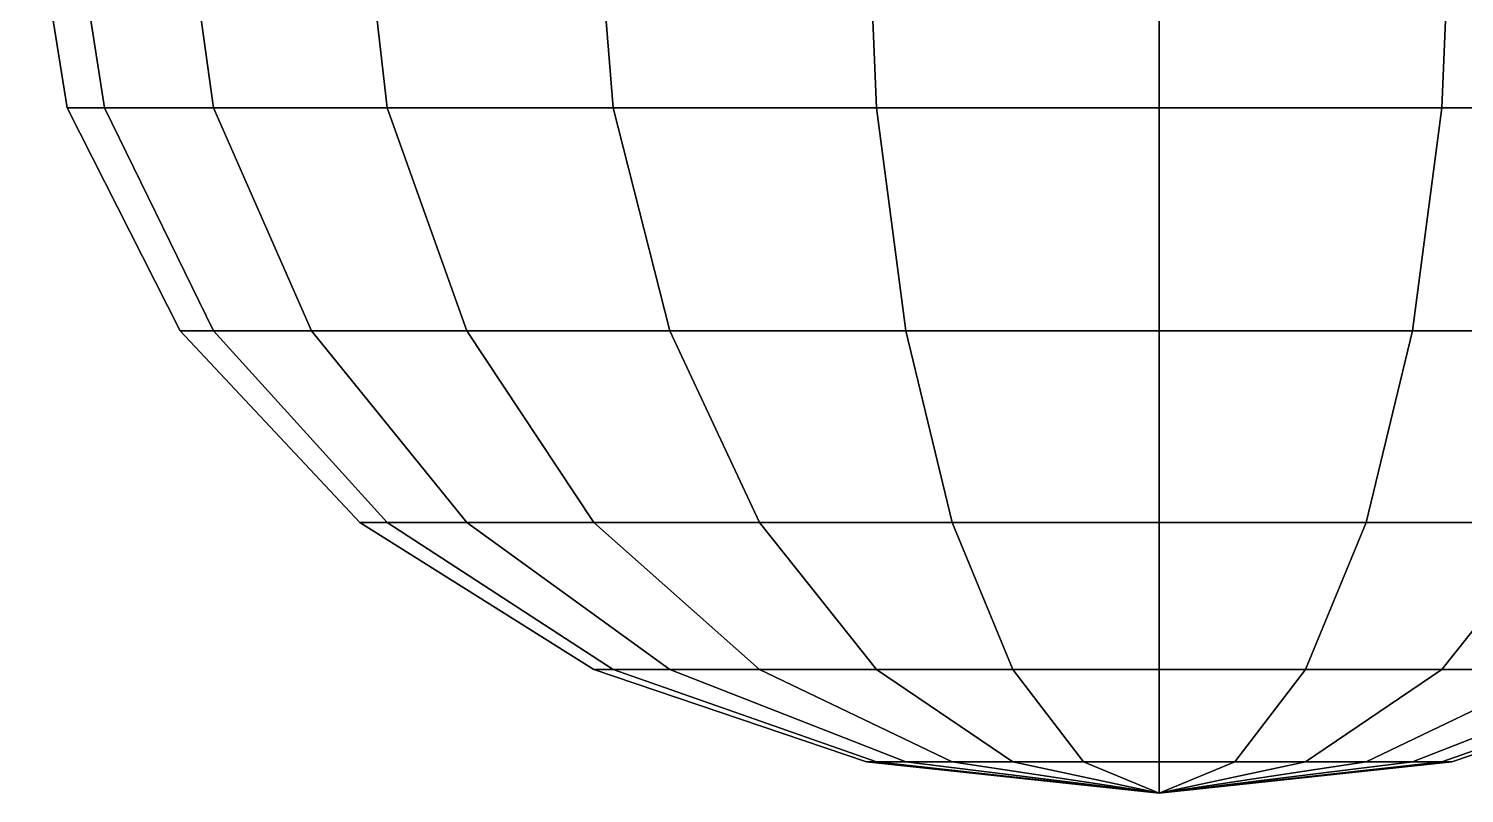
# Model space of a CAD drawing. Extents: x -8682 to 17201, y -9368 to 11808.
# Drawn here: x -8682 to 7752, y -9368 to -616 of the extents above; entities that cross this region are included whole.
import ezdxf

# ---------------------------------------------------------------- set-up
doc = ezdxf.new("R2010")
doc.units = 0

msp = doc.modelspace()

# ---------------------------------------------------------------- linework, layer by layer
for points in [[(-8241.246094, -1520.684937, -2353.055908), (-7815.291504, -1520.684937, -5367.90918), (-8241.246094, 1219.657227, -5474.261719), (-8682.227539, 1219.657227, -2353.055908)], [(-7815.291504, -1520.684937, 661.796997), (-8241.246094, -1520.684937, -2353.055908), (-8682.227539, 1219.657227, -2353.055908), (-8241.246094, 1219.657227, 768.149475)], [(-7815.291504, -1520.684937, -5367.90918), (-6566.453613, -1520.684937, -8177.304688), (-6948.354492, 1219.657227, -8382.761719), (-8241.246094, 1219.657227, -5474.261719)], [(-6566.453613, -1520.684937, 3471.192627), (-7815.291504, -1520.684937, 661.796997), (-8241.246094, 1219.657227, 768.149475), (-6948.354492, 1219.657227, 3676.649902)], [(-6566.453613, -1520.684937, -8177.304688), (-4579.839355, -1520.684937, -10589.787109), (-4891.660156, 1219.657227, -10880.347656), (-6948.354492, 1219.657227, -8382.761719)], [(-4579.839355, -1520.684937, 5883.675781), (-6566.453613, -1520.684937, 3471.192627), (-6948.354492, 1219.657227, 3676.649902), (-4891.660156, 1219.657227, 6174.23584)], [(-4579.839355, -1520.684937, -10589.787109), (-1990.83313, -1520.684937, -12440.950195), (-2211.323975, 1219.657227, -12796.813477), (-4891.660156, 1219.657227, -10880.347656)], [(-1990.83313, -1520.684937, 7734.838867), (-4579.839355, -1520.684937, 5883.675781), (-4891.660156, 1219.657227, 6174.23584), (-2211.323975, 1219.657227, 8090.701172)], [(-1990.83313, -1520.684937, -12440.950195), (1024.128052, -1520.684937, -13604.640625), (909.993652, 1219.657227, -14001.553711), (-2211.323975, 1219.657227, -12796.813477)], [(1024.128052, -1520.684937, 8898.529297), (-1990.83313, -1520.684937, 7734.838867), (-2211.323975, 1219.657227, 8090.701172), (909.993652, 1219.657227, 9295.441406)], [(1024.128052, -1520.684937, -13604.640625), (4259.580078, -1520.684937, -14001.553711), (4259.580078, 1219.657227, -14412.467773), (909.993652, 1219.657227, -14001.553711)], [(4259.580078, -1520.684937, 9295.441406), (1024.128052, -1520.684937, 8898.529297), (909.993652, 1219.657227, 9295.441406), (4259.580078, 1219.657227, 9706.356445)], [(7495.032227, -1520.684937, -13604.640625), (7609.166504, 1219.657227, -14001.553711), (4259.580078, 1219.657227, -14412.467773), (4259.580078, -1520.684937, -14001.553711)], [(4259.580078, -1520.684937, 9295.441406), (4259.580078, 1219.657227, 9706.356445), (7609.166504, 1219.657227, 9295.441406), (7495.032227, -1520.684937, 8898.529297)], [(10509.993164, -1520.684937, -12440.950195), (10730.483398, 1219.657227, -12796.813477), (7609.166504, 1219.657227, -14001.553711), (7495.032227, -1520.684937, -13604.640625)], [(7495.032227, -1520.684937, 8898.529297), (7609.166504, 1219.657227, 9295.441406), (10730.483398, 1219.657227, 8090.701172), (10509.993164, -1520.684937, 7734.838867)], [(-6948.354492, -4074.277832, -2353.055908), (-6566.453613, -4074.277832, -5056.099121), (-7815.291504, -1520.684937, -5367.90918), (-8241.246094, -1520.684937, -2353.055908)], [(-6566.453613, -4074.277832, 349.987183), (-6948.354492, -4074.277832, -2353.055908), (-8241.246094, -1520.684937, -2353.055908), (-7815.291504, -1520.684937, 661.796997)], [(-6566.453613, -4074.277832, -5056.099121), (-5446.776367, -4074.277832, -7574.934082), (-6566.453613, -1520.684937, -8177.304688), (-7815.291504, -1520.684937, -5367.90918)], [(-5446.776367, -4074.277832, 2868.82251), (-6566.453613, -4074.277832, 349.987183), (-7815.291504, -1520.684937, 661.796997), (-6566.453613, -1520.684937, 3471.192627)], [(-5446.776367, -4074.277832, -7574.934082), (-3665.626709, -4074.277832, -9737.907227), (-4579.839355, -1520.684937, -10589.787109), (-6566.453613, -1520.684937, -8177.304688)], [(-3665.626709, -4074.277832, 5031.79541), (-5446.776367, -4074.277832, 2868.82251), (-6566.453613, -1520.684937, 3471.192627), (-4579.839355, -1520.684937, 5883.675781)], [(-3665.626709, -4074.277832, -9737.907227), (-1344.387207, -4074.277832, -11397.615234), (-1990.83313, -1520.684937, -12440.950195), (-4579.839355, -1520.684937, -10589.787109)], [(-1344.387207, -4074.277832, 6691.503418), (-3665.626709, -4074.277832, 5031.79541), (-4579.839355, -1520.684937, 5883.675781), (-1990.83313, -1520.684937, 7734.838867)], [(-1344.387207, -4074.277832, -11397.615234), (1358.753174, -4074.277832, -12440.950195), (1024.128052, -1520.684937, -13604.640625), (-1990.83313, -1520.684937, -12440.950195)], [(1358.753174, -4074.277832, 7734.838867), (-1344.387207, -4074.277832, 6691.503418), (-1990.83313, -1520.684937, 7734.838867), (1024.128052, -1520.684937, 8898.529297)], [(1358.753174, -4074.277832, -12440.950195), (4259.580078, -4074.277832, -12796.813477), (4259.580078, -1520.684937, -14001.553711), (1024.128052, -1520.684937, -13604.640625)], [(4259.580078, -4074.277832, 8090.701172), (1358.753174, -4074.277832, 7734.838867), (1024.128052, -1520.684937, 8898.529297), (4259.580078, -1520.684937, 9295.441406)], [(7160.406738, -4074.277832, -12440.950195), (7495.032227, -1520.684937, -13604.640625), (4259.580078, -1520.684937, -14001.553711), (4259.580078, -4074.277832, -12796.813477)], [(4259.580078, -4074.277832, 8090.701172), (4259.580078, -1520.684937, 9295.441406), (7495.032227, -1520.684937, 8898.529297), (7160.406738, -4074.277832, 7734.838867)], [(9863.546875, -4074.277832, -11397.615234), (10509.993164, -1520.684937, -12440.950195), (7495.032227, -1520.684937, -13604.640625), (7160.406738, -4074.277832, -12440.950195)], [(7160.406738, -4074.277832, 7734.838867), (7495.032227, -1520.684937, 8898.529297), (10509.993164, -1520.684937, 7734.838867), (9863.546875, -4074.277832, 6691.503418)], [(-4891.660156, -6267.09668, -2353.055908), (-4579.839355, -6267.09668, -4560.081543), (-6566.453613, -4074.277832, -5056.099121), (-6948.354492, -4074.277832, -2353.055908)], [(-4579.839355, -6267.09668, -146.03035), (-4891.660156, -6267.09668, -2353.055908), (-6948.354492, -4074.277832, -2353.055908), (-6566.453613, -4074.277832, 349.987183)], [(-4579.839355, -6267.09668, -4560.081543), (-3665.626709, -6267.09668, -6616.702148), (-5446.776367, -4074.277832, -7574.934082), (-6566.453613, -4074.277832, -5056.099121)], [(-3665.626709, -6267.09668, 1910.589966), (-4579.839355, -6267.09668, -146.03035), (-6566.453613, -4074.277832, 349.987183), (-5446.776367, -4074.277832, 2868.82251)], [(-3665.626709, -6267.09668, -6616.702148), (-2211.323975, -6267.09668, -8382.761719), (-3665.626709, -4074.277832, -9737.907227), (-5446.776367, -4074.277832, -7574.934082)], [(-2211.323975, -6267.09668, 3676.649902), (-3665.626709, -6267.09668, 1910.589966), (-5446.776367, -4074.277832, 2868.82251), (-3665.626709, -4074.277832, 5031.79541)], [(-2211.323975, -6267.09668, -8382.761719), (-316.040009, -6267.09668, -9737.907227), (-1344.387207, -4074.277832, -11397.615234), (-3665.626709, -4074.277832, -9737.907227)], [(-316.040009, -6267.09668, 5031.79541), (-2211.323975, -6267.09668, 3676.649902), (-3665.626709, -4074.277832, 5031.79541), (-1344.387207, -4074.277832, 6691.503418)], [(-316.040009, -6267.09668, -9737.907227), (1891.064575, -6267.09668, -10589.787109), (1358.753174, -4074.277832, -12440.950195), (-1344.387207, -4074.277832, -11397.615234)], [(1891.064575, -6267.09668, 5883.675781), (-316.040009, -6267.09668, 5031.79541), (-1344.387207, -4074.277832, 6691.503418), (1358.753174, -4074.277832, 7734.838867)], [(1891.064575, -6267.09668, -10589.787109), (4259.580078, -6267.09668, -10880.347656), (4259.580078, -4074.277832, -12796.813477), (1358.753174, -4074.277832, -12440.950195)], [(4259.580078, -6267.09668, 6174.23584), (1891.064575, -6267.09668, 5883.675781), (1358.753174, -4074.277832, 7734.838867), (4259.580078, -4074.277832, 8090.701172)], [(6628.095215, -6267.09668, -10589.787109), (7160.406738, -4074.277832, -12440.950195), (4259.580078, -4074.277832, -12796.813477), (4259.580078, -6267.09668, -10880.347656)], [(4259.580078, -6267.09668, 6174.23584), (4259.580078, -4074.277832, 8090.701172), (7160.406738, -4074.277832, 7734.838867), (6628.095215, -6267.09668, 5883.675781)], [(8835.200195, -6267.09668, -9737.907227), (9863.546875, -4074.277832, -11397.615234), (7160.406738, -4074.277832, -12440.950195), (6628.095215, -6267.09668, -10589.787109)], [(6628.095215, -6267.09668, 5883.675781), (7160.406738, -4074.277832, 7734.838867), (9863.546875, -4074.277832, 6691.503418), (8835.200195, -6267.09668, 5031.79541)], [(-2211.323975, -7949.706543, -2353.055908), (-1990.83313, -7949.706543, -3913.658691), (-4579.839355, -6267.09668, -4560.081543), (-4891.660156, -6267.09668, -2353.055908)], [(-1990.83313, -7949.706543, -792.453247), (-2211.323975, -7949.706543, -2353.055908), (-4891.660156, -6267.09668, -2353.055908), (-4579.839355, -6267.09668, -146.03035)], [(-1990.83313, -7949.706543, -3913.658691), (-1344.387207, -7949.706543, -5367.90918), (-3665.626709, -6267.09668, -6616.702148), (-4579.839355, -6267.09668, -4560.081543)], [(-1344.387207, -7949.706543, 661.796997), (-1990.83313, -7949.706543, -792.453247), (-4579.839355, -6267.09668, -146.03035), (-3665.626709, -6267.09668, 1910.589966)], [(-1344.387207, -7949.706543, -5367.90918), (-316.040009, -7949.706543, -6616.702148), (-2211.323975, -6267.09668, -8382.761719), (-3665.626709, -6267.09668, -6616.702148)], [(-316.040009, -7949.706543, 1910.589966), (-1344.387207, -7949.706543, 661.796997), (-3665.626709, -6267.09668, 1910.589966), (-2211.323975, -6267.09668, 3676.649902)], [(-316.040009, -7949.706543, -6616.702148), (1024.128052, -7949.706543, -7574.934082), (-316.040009, -6267.09668, -9737.907227), (-2211.323975, -6267.09668, -8382.761719)], [(1024.128052, -7949.706543, 2868.82251), (-316.040009, -7949.706543, 1910.589966), (-2211.323975, -6267.09668, 3676.649902), (-316.040009, -6267.09668, 5031.79541)], [(1024.128052, -7949.706543, -7574.934082), (2584.786865, -7949.706543, -8177.304688), (1891.064575, -6267.09668, -10589.787109), (-316.040009, -6267.09668, -9737.907227)], [(2584.786865, -7949.706543, 3471.192627), (1024.128052, -7949.706543, 2868.82251), (-316.040009, -6267.09668, 5031.79541), (1891.064575, -6267.09668, 5883.675781)], [(2584.786865, -7949.706543, -8177.304688), (4259.580078, -7949.706543, -8382.761719), (4259.580078, -6267.09668, -10880.347656), (1891.064575, -6267.09668, -10589.787109)], [(4259.580078, -7949.706543, 3676.649902), (2584.786865, -7949.706543, 3471.192627), (1891.064575, -6267.09668, 5883.675781), (4259.580078, -6267.09668, 6174.23584)], [(5934.373047, -7949.706543, -8177.304688), (6628.095215, -6267.09668, -10589.787109), (4259.580078, -6267.09668, -10880.347656), (4259.580078, -7949.706543, -8382.761719)], [(4259.580078, -7949.706543, 3676.649902), (4259.580078, -6267.09668, 6174.23584), (6628.095215, -6267.09668, 5883.675781), (5934.373047, -7949.706543, 3471.192627)], [(7495.032227, -7949.706543, -7574.934082), (8835.200195, -6267.09668, -9737.907227), (6628.095215, -6267.09668, -10589.787109), (5934.373047, -7949.706543, -8177.304688)], [(5934.373047, -7949.706543, 3471.192627), (6628.095215, -6267.09668, 5883.675781), (8835.200195, -6267.09668, 5031.79541), (7495.032227, -7949.706543, 2868.82251)], [(8835.200195, -7949.706543, -6616.702148), (10730.483398, -6267.09668, -8382.761719), (8835.200195, -6267.09668, -9737.907227), (7495.032227, -7949.706543, -7574.934082)], [(7495.032227, -7949.706543, 2868.82251), (8835.200195, -6267.09668, 5031.79541), (10730.483398, -6267.09668, 3676.649902), (8835.200195, -7949.706543, 1910.589966)], [(909.993652, -9007.439453, -2353.055908), (1024.128052, -9007.439453, -3160.883301), (-1990.83313, -7949.706543, -3913.658691), (-2211.323975, -7949.706543, -2353.055908)], [(1024.128052, -9007.439453, -1545.228516), (909.993652, -9007.439453, -2353.055908), (-2211.323975, -7949.706543, -2353.055908), (-1990.83313, -7949.706543, -792.453247)], [(1024.128052, -9007.439453, -3160.883301), (1358.753174, -9007.439453, -3913.658691), (-1344.387207, -7949.706543, -5367.90918), (-1990.83313, -7949.706543, -3913.658691)], [(1358.753174, -9007.439453, -792.453247), (1024.128052, -9007.439453, -1545.228516), (-1990.83313, -7949.706543, -792.453247), (-1344.387207, -7949.706543, 661.796997)], [(1358.753174, -9007.439453, -3913.658691), (1891.064575, -9007.439453, -4560.081543), (-316.040009, -7949.706543, -6616.702148), (-1344.387207, -7949.706543, -5367.90918)], [(1891.064575, -9007.439453, -146.03035), (1358.753174, -9007.439453, -792.453247), (-1344.387207, -7949.706543, 661.796997), (-316.040009, -7949.706543, 1910.589966)], [(1891.064575, -9007.439453, -4560.081543), (2584.786865, -9007.439453, -5056.099121), (1024.128052, -7949.706543, -7574.934082), (-316.040009, -7949.706543, -6616.702148)], [(2584.786865, -9007.439453, 349.987183), (1891.064575, -9007.439453, -146.03035), (-316.040009, -7949.706543, 1910.589966), (1024.128052, -7949.706543, 2868.82251)], [(2584.786865, -9007.439453, -5056.099121), (3392.643066, -9007.439453, -5367.90918), (2584.786865, -7949.706543, -8177.304688), (1024.128052, -7949.706543, -7574.934082)], [(3392.643066, -9007.439453, 661.796997), (2584.786865, -9007.439453, 349.987183), (1024.128052, -7949.706543, 2868.82251), (2584.786865, -7949.706543, 3471.192627)], [(3392.643066, -9007.439453, -5367.90918), (4259.580078, -9007.439453, -5474.261719), (4259.580078, -7949.706543, -8382.761719), (2584.786865, -7949.706543, -8177.304688)], [(4259.580078, -9007.439453, 768.149475), (3392.643066, -9007.439453, 661.796997), (2584.786865, -7949.706543, 3471.192627), (4259.580078, -7949.706543, 3676.649902)], [(5126.516602, -9007.439453, -5367.90918), (5934.373047, -7949.706543, -8177.304688), (4259.580078, -7949.706543, -8382.761719), (4259.580078, -9007.439453, -5474.261719)], [(4259.580078, -9007.439453, 768.149475), (4259.580078, -7949.706543, 3676.649902), (5934.373047, -7949.706543, 3471.192627), (5126.516602, -9007.439453, 661.796997)], [(5934.373047, -9007.439453, -5056.099121), (7495.032227, -7949.706543, -7574.934082), (5934.373047, -7949.706543, -8177.304688), (5126.516602, -9007.439453, -5367.90918)], [(5126.516602, -9007.439453, 661.796997), (5934.373047, -7949.706543, 3471.192627), (7495.032227, -7949.706543, 2868.82251), (5934.373047, -9007.439453, 349.987183)], [(6628.095215, -9007.439453, -4560.081543), (8835.200195, -7949.706543, -6616.702148), (7495.032227, -7949.706543, -7574.934082), (5934.373047, -9007.439453, -5056.099121)], [(5934.373047, -9007.439453, 349.987183), (7495.032227, -7949.706543, 2868.82251), (8835.200195, -7949.706543, 1910.589966), (6628.095215, -9007.439453, -146.03035)], [(7160.406738, -9007.439453, -3913.658691), (9863.546875, -7949.706543, -5367.90918), (8835.200195, -7949.706543, -6616.702148), (6628.095215, -9007.439453, -4560.081543)], [(6628.095215, -9007.439453, -146.03035), (8835.200195, -7949.706543, 1910.589966), (9863.546875, -7949.706543, 661.796997), (7160.406738, -9007.439453, -792.453247)], [(7495.032227, -9007.439453, -3160.883301), (10509.993164, -7949.706543, -3913.658691), (9863.546875, -7949.706543, -5367.90918), (7160.406738, -9007.439453, -3913.658691)], [(7160.406738, -9007.439453, -792.453247), (9863.546875, -7949.706543, 661.796997), (10509.993164, -7949.706543, -792.453247), (7495.032227, -9007.439453, -1545.228516)], [(7609.166504, -9007.439453, -2353.055908), (10730.483398, -7949.706543, -2353.055908), (10509.993164, -7949.706543, -3913.658691), (7495.032227, -9007.439453, -3160.883301)], [(7495.032227, -9007.439453, -1545.228516), (10509.993164, -7949.706543, -792.453247), (10730.483398, -7949.706543, -2353.055908), (7609.166504, -9007.439453, -2353.055908)], [(4259.580078, -9368.212891, -2353.055908), (1024.128052, -9007.439453, -3160.883301), (909.993652, -9007.439453, -2353.055908)], [(4259.580078, -9368.212891, -2353.055908), (909.993652, -9007.439453, -2353.055908), (1024.128052, -9007.439453, -1545.228516)], [(4259.580078, -9368.212891, -2353.055908), (1358.753174, -9007.439453, -3913.658691), (1024.128052, -9007.439453, -3160.883301)], [(4259.580078, -9368.212891, -2353.055908), (1024.128052, -9007.439453, -1545.228516), (1358.753174, -9007.439453, -792.453247)], [(4259.580078, -9368.212891, -2353.055908), (1891.064575, -9007.439453, -4560.081543), (1358.753174, -9007.439453, -3913.658691)], [(4259.580078, -9368.212891, -2353.055908), (1358.753174, -9007.439453, -792.453247), (1891.064575, -9007.439453, -146.03035)], [(4259.580078, -9368.212891, -2353.055908), (2584.786865, -9007.439453, -5056.099121), (1891.064575, -9007.439453, -4560.081543)], [(4259.580078, -9368.212891, -2353.055908), (1891.064575, -9007.439453, -146.03035), (2584.786865, -9007.439453, 349.987183)], [(4259.580078, -9368.212891, -2353.055908), (3392.643066, -9007.439453, -5367.90918), (2584.786865, -9007.439453, -5056.099121)], [(4259.580078, -9368.212891, -2353.055908), (2584.786865, -9007.439453, 349.987183), (3392.643066, -9007.439453, 661.796997)], [(4259.580078, -9368.212891, -2353.055908), (4259.580078, -9007.439453, -5474.261719), (3392.643066, -9007.439453, -5367.90918)], [(4259.580078, -9368.212891, -2353.055908), (3392.643066, -9007.439453, 661.796997), (4259.580078, -9007.439453, 768.149475)], [(4259.580078, -9368.212891, -2353.055908), (7609.166504, -9007.439453, -2353.055908), (7495.032227, -9007.439453, -3160.883301)], [(4259.580078, -9368.212891, -2353.055908), (7495.032227, -9007.439453, -3160.883301), (7160.406738, -9007.439453, -3913.658691)], [(4259.580078, -9368.212891, -2353.055908), (7160.406738, -9007.439453, -3913.658691), (6628.095215, -9007.439453, -4560.081543)], [(4259.580078, -9368.212891, -2353.055908), (6628.095215, -9007.439453, -4560.081543), (5934.373047, -9007.439453, -5056.099121)], [(4259.580078, -9368.212891, -2353.055908), (5934.373047, -9007.439453, -5056.099121), (5126.516602, -9007.439453, -5367.90918)], [(4259.580078, -9368.212891, -2353.055908), (5126.516602, -9007.439453, -5367.90918), (4259.580078, -9007.439453, -5474.261719)], [(4259.580078, -9368.212891, -2353.055908), (4259.580078, -9007.439453, 768.149475), (5126.516602, -9007.439453, 661.796997)], [(4259.580078, -9368.212891, -2353.055908), (5126.516602, -9007.439453, 661.796997), (5934.373047, -9007.439453, 349.987183)], [(4259.580078, -9368.212891, -2353.055908), (5934.373047, -9007.439453, 349.987183), (6628.095215, -9007.439453, -146.03035)], [(4259.580078, -9368.212891, -2353.055908), (6628.095215, -9007.439453, -146.03035), (7160.406738, -9007.439453, -792.453247)], [(4259.580078, -9368.212891, -2353.055908), (7160.406738, -9007.439453, -792.453247), (7495.032227, -9007.439453, -1545.228516)], [(4259.580078, -9368.212891, -2353.055908), (7495.032227, -9007.439453, -1545.228516), (7609.166504, -9007.439453, -2353.055908)]]:
    msp.add_3dface(points)

doc.saveas('drawing.dxf')
